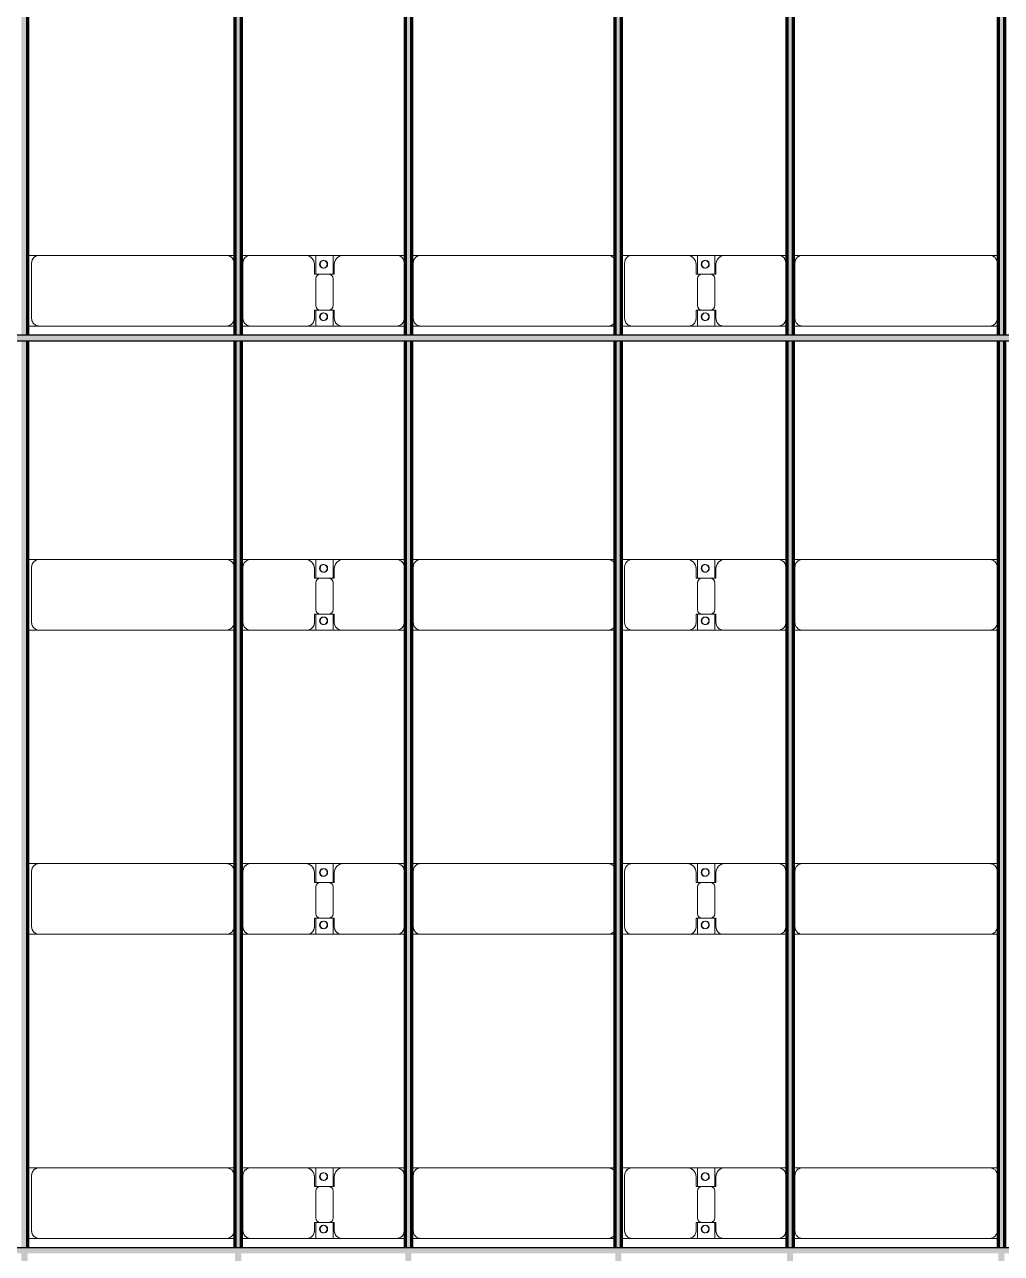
# Model space of a CAD drawing. Header units: millimetres. Extents: x -268744 to 115753, y -96240 to -10461.
# Drawn here: x -234669 to -228244, y -52647 to -44566 of the extents above; entities that cross this region are included whole.
import ezdxf

# ---------------------------------------------------------------- set-up
doc = ezdxf.new("R2010")
doc.units = ezdxf.units.MM
doc.layers.add('A-GENM', color=13, linetype='Continuous', lineweight=9)
doc.layers.add('S-BEAM', color=12, linetype='Continuous', lineweight=9)

# ---------------------------------------------------------------- blocks, each defined once
blk = doc.blocks.new('Dai phao do pin - DẢI PHAO ĐỠ PIN-V10-KHUNG KẾT CẤU BÈ PIN 1')
at = {"layer": 'A-GENM', "color": 7}
for p, q in [((19382.6, 241.6), (19459.7, 241.6)), ((19382.6, 241.6), (19459.7, 241.6)), ((19409.7, 191.6), (19409.7, -173.4)), ((20690.3, 241.6), (19459.7, 241.6)), ((20690.3, 241.6), (20747.6, 241.6)), ((20690.3, 241.6), (20747.6, 241.6)), ((20740.3, -173.4), (20740.3, 191.6)), ((20787.6, 241.6), (20849.7, 241.6)), ((20787.6, 241.6), (20849.7, 241.6)), ((20799.7, 191.6), (20799.7, -173.4)), ((21209.7, 241.6), (20849.7, 241.6)), ((21209.7, 241.6), (21392.2, 241.6)), ((21392.2, 241.6), (21209.7, 241.6)), ((21269.7, 118.2), (21269.7, 181.6)), ((21277.8, 241.6), (21460.3, 241.6)), ((21277.8, 116.2), (21277.8, 241.6)), ((21460.3, 241.6), (21277.8, 241.6)), ((21392.2, 241.6), (21392.2, 116.2)), ((21400.3, 181.6), (21400.3, 118.2)), ((21810.3, 241.6), (21460.3, 241.6)), ((21810.3, 241.6), (21867.6, 241.6)), ((21810.3, 241.6), (21867.6, 241.6)), ((21860.3, -173.4), (21860.3, 191.6)), ((21907.6, 241.6), (21969.7, 241.6)), ((21907.6, 241.6), (21969.7, 241.6)), ((21919.7, 191.6), (21919.7, -173.4)), ((23200.3, 241.6), (21969.7, 241.6)), ((23200.3, 241.6), (23247.6, 241.6)), ((23200.3, 241.6), (23247.6, 241.6)), ((23287.6, 241.6), (23359.7, 241.6)), ((23287.6, 241.6), (23359.7, 241.6)), ((23309.7, 191.6), (23309.7, -173.4)), ((23719.7, 241.6), (23359.7, 241.6)), ((23719.7, 241.6), (23902.2, 241.6)), ((23902.2, 241.6), (23719.7, 241.6)), ((23779.7, 118.2), (23779.7, 181.6)), ((23787.8, 241.6), (23970.3, 241.6)), ((23787.8, 116.2), (23787.8, 241.6)), ((23970.3, 241.6), (23787.8, 241.6)), ((23902.2, 241.6), (23902.2, 116.2)), ((23910.3, 181.6), (23910.3, 118.2)), ((24320.3, 241.6), (23970.3, 241.6)), ((24320.3, 241.6), (24377.6, 241.6)), ((24320.3, 241.6), (24377.6, 241.6)), ((24370.3, -173.4), (24370.3, 191.6)), ((24417.6, 241.6), (24479.7, 241.6)), ((24417.6, 241.6), (24479.7, 241.6)), ((24429.7, 191.6), (24429.7, -173.4)), ((25710.3, 241.6), (24479.7, 241.6)), ((25710.3, 241.6), (25767.6, 241.6)), ((25710.3, 241.6), (25767.6, 241.6)), ((25760.3, -173.4), (25760.3, 191.6)), ((21362.2, 118.2), (21269.7, 118.2)), ((21277.8, 88.2), (21277.8, -88.2)), ((21400.3, 118.2), (21307.8, 118.2)), ((21392.2, -88.2), (21392.2, 88.2)), ((23872.2, 118.2), (23779.7, 118.2)), ((23787.8, 88.2), (23787.8, -88.2)), ((23910.3, 118.2), (23817.8, 118.2)), ((23902.2, -88.2), (23902.2, 88.2)), ((21269.7, -173.4), (21269.7, -118.2)), ((21269.7, -118.2), (21362.2, -118.2)), ((21277.8, -223.4), (21277.8, -116.2)), ((21307.8, -118.2), (21400.3, -118.2)), ((21392.2, -116.2), (21392.2, -223.4)), ((21400.3, -118.2), (21400.3, -173.4)), ((23779.7, -173.4), (23779.7, -118.2)), ((23779.7, -118.2), (23872.2, -118.2)), ((23787.8, -223.4), (23787.8, -116.2)), ((23817.8, -118.2), (23910.3, -118.2)), ((23902.2, -116.2), (23902.2, -223.4)), ((23910.3, -118.2), (23910.3, -173.4)), ((19459.7, -223.4), (19382.6, -223.4)), ((19459.7, -223.4), (19382.6, -223.4)), ((19459.7, -223.4), (20690.3, -223.4)), ((20747.6, -223.4), (20690.3, -223.4)), ((20747.6, -223.4), (20690.3, -223.4)), ((20849.7, -223.4), (20787.6, -223.4)), ((20849.7, -223.4), (20787.6, -223.4)), ((20849.7, -223.4), (21219.7, -223.4)), ((21392.2, -223.4), (21219.7, -223.4)), ((21219.7, -223.4), (21392.2, -223.4)), ((21450.3, -223.4), (21277.8, -223.4)), ((21277.8, -223.4), (21450.3, -223.4)), ((21450.3, -223.4), (21810.3, -223.4)), ((21867.6, -223.4), (21810.3, -223.4)), ((21867.6, -223.4), (21810.3, -223.4)), ((21969.7, -223.4), (21907.6, -223.4)), ((21969.7, -223.4), (21907.6, -223.4)), ((21969.7, -223.4), (23200.3, -223.4)), ((23247.6, -223.4), (23200.3, -223.4)), ((23247.6, -223.4), (23200.3, -223.4)), ((23359.7, -223.4), (23287.6, -223.4)), ((23359.7, -223.4), (23287.6, -223.4)), ((23359.7, -223.4), (23729.7, -223.4)), ((23902.2, -223.4), (23729.7, -223.4)), ((23729.7, -223.4), (23902.2, -223.4)), ((23960.3, -223.4), (23787.8, -223.4)), ((23787.8, -223.4), (23960.3, -223.4)), ((23960.3, -223.4), (24320.3, -223.4)), ((24377.6, -223.4), (24320.3, -223.4)), ((24377.6, -223.4), (24320.3, -223.4)), ((24479.7, -223.4), (24417.6, -223.4)), ((24479.7, -223.4), (24417.6, -223.4)), ((24479.7, -223.4), (25710.3, -223.4)), ((25767.6, -223.4), (25710.3, -223.4)), ((25767.6, -223.4), (25710.3, -223.4))]:
    blk.add_line(p, q, dxfattribs=at)
for centre, radius, start, end in [((19459.7, 191.6), 50, 90, 180), ((19459.7, 191.6), 50, 150, 180), ((19459.7, 191.6), 50, 105, 135), ((20690.3, 191.6), 50, 0, 90), ((20690.3, 191.6), 50, 60, 90), ((20690.3, 191.6), 50, 15, 30), ((20849.7, 191.6), 50, 90, 180), ((20849.7, 191.6), 50, 105, 180), ((21209.7, 181.6), 60, 0, 90), ((21209.7, 181.6), 60, 0, 60), ((21328.6, 183.2), 25, 0, 180), ((21328.6, 183.2), 25, 180, 0), ((21328.6, 183.2), 25, 0, 165), ((21331.4, 183.2), 25, 360, 180), ((21331.4, 183.2), 25, 90, 180), ((21331.4, 183.2), 25, 180, 0), ((21331.4, 183.2), 25, 180, 300), ((21328.6, 183.2), 25, 210, 0), ((21331.4, 183.2), 25, 15, 75), ((21331.4, 183.2), 25, 330, 345), ((21460.3, 181.6), 60, 90, 180), ((21460.3, 181.6), 60, 120, 180), ((21810.3, 191.6), 50, 0, 90), ((21810.3, 191.6), 50, 0, 75), ((21969.7, 191.6), 50, 90, 180), ((21969.7, 191.6), 50, 150, 180), ((21969.7, 191.6), 50, 105, 135), ((23200.3, 191.6), 50, 30, 90), ((23200.3, 191.6), 50, 60, 90), ((23359.7, 191.6), 50, 90, 180), ((23359.7, 191.6), 50, 105, 180), ((23719.7, 181.6), 60, 0, 90), ((23719.7, 181.6), 60, 0, 60), ((23838.6, 183.2), 25, 0, 180), ((23838.6, 183.2), 25, 180, 0), ((23838.6, 183.2), 25, 360, 165), ((23841.4, 183.2), 25, 360, 180), ((23841.4, 183.2), 25, 90, 180), ((23841.4, 183.2), 25, 180, 0), ((23841.4, 183.2), 25, 180, 300), ((23838.6, 183.2), 25, 210, 0), ((23841.4, 183.2), 25, 15, 75), ((23841.4, 183.2), 25, 330, 345), ((23970.3, 181.6), 60, 90, 180), ((23970.3, 181.6), 60, 120, 180), ((24320.3, 191.6), 50, 360, 90), ((24320.3, 191.6), 50, 360, 75), ((24479.7, 191.6), 50, 90, 180), ((24479.7, 191.6), 50, 150, 180), ((24479.7, 191.6), 50, 105, 135), ((25710.3, 191.6), 50, 0, 90), ((25710.3, 191.6), 50, 60, 90), ((25710.3, 191.6), 50, 15, 30), ((21307.8, 88.2), 30, 90, 180), ((21362.2, 88.2), 30, 0, 90), ((23817.8, 88.2), 30, 90, 180), ((23872.2, 88.2), 30, 360, 90), ((21307.8, -88.2), 30, 180, 270), ((21328.6, -161.8), 25, 0, 180), ((21328.6, -161.8), 25, 105, 165), ((21331.4, -161.8), 25, 360, 180), ((21331.4, -161.8), 25, 105, 180), ((21328.6, -161.8), 25, 0, 75), ((21331.4, -161.8), 25, 15, 75), ((21362.2, -88.2), 30, 270, 0), ((23817.8, -88.2), 30, 180, 270), ((23838.6, -161.8), 25, 0, 180), ((23838.6, -161.8), 25, 105, 165), ((23841.4, -161.8), 25, 0, 180), ((23841.4, -161.8), 25, 105, 180), ((23838.6, -161.8), 25, 0, 75), ((23841.4, -161.8), 25, 15, 75), ((23872.2, -88.2), 30, 270, 360), ((19459.7, -173.4), 50, 180, 270), ((19459.7, -173.4), 50, 180, 210), ((19459.7, -173.4), 50, 240, 270), ((20690.3, -173.4), 50, 270, 0), ((20690.3, -173.4), 50, 285, 300), ((20690.3, -173.4), 50, 330, 0), ((20849.7, -173.4), 50, 180, 270), ((20849.7, -173.4), 50, 180, 255), ((21219.7, -173.4), 50, 270, 360), ((21219.7, -173.4), 50, 285, 360), ((21328.6, -161.8), 25, 180, 0), ((21328.6, -161.8), 25, 195, 0), ((21331.4, -161.8), 25, 180, 360), ((21331.4, -161.8), 25, 180, 270), ((21331.4, -161.8), 25, 285, 345), ((21450.3, -173.4), 50, 180, 270), ((21450.3, -173.4), 50, 180, 255), ((21810.3, -173.4), 50, 270, 0), ((21810.3, -173.4), 50, 285, 0), ((21969.7, -173.4), 50, 180, 270), ((21969.7, -173.4), 50, 180, 210), ((21969.7, -173.4), 50, 240, 270), ((23200.3, -173.4), 50, 270, 330), ((23200.3, -173.4), 50, 285, 300), ((23359.7, -173.4), 50, 180, 270), ((23359.7, -173.4), 50, 180, 255), ((23729.7, -173.4), 50, 270, 360), ((23729.7, -173.4), 50, 285, 0), ((23838.6, -161.8), 25, 180, 360), ((23838.6, -161.8), 25, 195, 0), ((23841.4, -161.8), 25, 180, 0), ((23841.4, -161.8), 25, 180, 270), ((23841.4, -161.8), 25, 285, 345), ((23960.3, -173.4), 50, 180, 270), ((23960.3, -173.4), 50, 180, 255), ((24320.3, -173.4), 50, 270, 360), ((24320.3, -173.4), 50, 285, 360), ((24479.7, -173.4), 50, 180, 270), ((24479.7, -173.4), 50, 180, 210), ((24479.7, -173.4), 50, 240, 270), ((25710.3, -173.4), 50, 270, 360), ((25710.3, -173.4), 50, 285, 300), ((25710.3, -173.4), 50, 330, 360)]:
    blk.add_arc(centre, radius, start, end, dxfattribs=at)
blk = doc.blocks.new('Dai phao do pin - DẢI PHAO ĐỠ PIN-V11-KHUNG KẾT CẤU BÈ PIN 1')
at = {"layer": 'A-GENM', "color": 7}
for p, q in [((19382.6, 241.6), (19459.7, 241.6)), ((19382.6, 241.6), (19459.7, 241.6)), ((19409.7, 191.6), (19409.7, -173.4)), ((20690.3, 241.6), (19459.7, 241.6)), ((20690.3, 241.6), (20747.6, 241.6)), ((20690.3, 241.6), (20747.6, 241.6)), ((20740.3, -173.4), (20740.3, 191.6)), ((20787.6, 241.6), (20849.7, 241.6)), ((20787.6, 241.6), (20849.7, 241.6)), ((20799.7, 191.6), (20799.7, -173.4)), ((21209.7, 241.6), (20849.7, 241.6)), ((21209.7, 241.6), (21392.2, 241.6)), ((21392.2, 241.6), (21209.7, 241.6)), ((21269.7, 118.2), (21269.7, 181.6)), ((21277.8, 241.6), (21460.3, 241.6)), ((21277.8, 116.2), (21277.8, 241.6)), ((21460.3, 241.6), (21277.8, 241.6)), ((21392.2, 241.6), (21392.2, 116.2)), ((21400.3, 181.6), (21400.3, 118.2)), ((21810.3, 241.6), (21460.3, 241.6)), ((21810.3, 241.6), (21867.6, 241.6)), ((21810.3, 241.6), (21867.6, 241.6)), ((21860.3, -173.4), (21860.3, 191.6)), ((21907.6, 241.6), (21969.7, 241.6)), ((21907.6, 241.6), (21969.7, 241.6)), ((21919.7, 191.6), (21919.7, -173.4)), ((23200.3, 241.6), (21969.7, 241.6)), ((23200.3, 241.6), (23247.6, 241.6)), ((23200.3, 241.6), (23247.6, 241.6)), ((23287.6, 241.6), (23359.7, 241.6)), ((23287.6, 241.6), (23359.7, 241.6)), ((23309.7, 191.6), (23309.7, -173.4)), ((23719.7, 241.6), (23359.7, 241.6)), ((23719.7, 241.6), (23902.2, 241.6)), ((23902.2, 241.6), (23719.7, 241.6)), ((23779.7, 118.2), (23779.7, 181.6)), ((23787.8, 241.6), (23970.3, 241.6)), ((23787.8, 116.2), (23787.8, 241.6)), ((23970.3, 241.6), (23787.8, 241.6)), ((23902.2, 241.6), (23902.2, 116.2)), ((23910.3, 181.6), (23910.3, 118.2)), ((24320.3, 241.6), (23970.3, 241.6)), ((24320.3, 241.6), (24377.6, 241.6)), ((24320.3, 241.6), (24377.6, 241.6)), ((24370.3, -173.4), (24370.3, 191.6)), ((24417.6, 241.6), (24479.7, 241.6)), ((24417.6, 241.6), (24479.7, 241.6)), ((24429.7, 191.6), (24429.7, -173.4)), ((25710.3, 241.6), (24479.7, 241.6)), ((25710.3, 241.6), (25767.6, 241.6)), ((25710.3, 241.6), (25767.6, 241.6)), ((25760.3, -173.4), (25760.3, 191.6)), ((21362.2, 118.2), (21269.7, 118.2)), ((21277.8, 88.2), (21277.8, -88.2)), ((21400.3, 118.2), (21307.8, 118.2)), ((21392.2, -88.2), (21392.2, 88.2)), ((23872.2, 118.2), (23779.7, 118.2)), ((23787.8, 88.2), (23787.8, -88.2)), ((23910.3, 118.2), (23817.8, 118.2)), ((23902.2, -88.2), (23902.2, 88.2)), ((21269.7, -173.4), (21269.7, -118.2)), ((21269.7, -118.2), (21362.2, -118.2)), ((21277.8, -223.4), (21277.8, -116.2)), ((21307.8, -118.2), (21400.3, -118.2)), ((21392.2, -116.2), (21392.2, -223.4)), ((21400.3, -118.2), (21400.3, -173.4)), ((23779.7, -173.4), (23779.7, -118.2)), ((23779.7, -118.2), (23872.2, -118.2)), ((23787.8, -223.4), (23787.8, -116.2)), ((23817.8, -118.2), (23910.3, -118.2)), ((23902.2, -116.2), (23902.2, -223.4)), ((23910.3, -118.2), (23910.3, -173.4)), ((19459.7, -223.4), (19382.6, -223.4)), ((19459.7, -223.4), (19382.6, -223.4)), ((19459.7, -223.4), (20690.3, -223.4)), ((20747.6, -223.4), (20690.3, -223.4)), ((20747.6, -223.4), (20690.3, -223.4)), ((20849.7, -223.4), (20787.6, -223.4)), ((20849.7, -223.4), (20787.6, -223.4)), ((20849.7, -223.4), (21219.7, -223.4)), ((21392.2, -223.4), (21219.7, -223.4)), ((21219.7, -223.4), (21392.2, -223.4)), ((21450.3, -223.4), (21277.8, -223.4)), ((21277.8, -223.4), (21450.3, -223.4)), ((21450.3, -223.4), (21810.3, -223.4)), ((21867.6, -223.4), (21810.3, -223.4)), ((21867.6, -223.4), (21810.3, -223.4)), ((21969.7, -223.4), (21907.6, -223.4)), ((21969.7, -223.4), (21907.6, -223.4)), ((21969.7, -223.4), (23200.3, -223.4)), ((23247.6, -223.4), (23200.3, -223.4)), ((23247.6, -223.4), (23200.3, -223.4)), ((23359.7, -223.4), (23287.6, -223.4)), ((23359.7, -223.4), (23287.6, -223.4)), ((23359.7, -223.4), (23729.7, -223.4)), ((23902.2, -223.4), (23729.7, -223.4)), ((23729.7, -223.4), (23902.2, -223.4)), ((23960.3, -223.4), (23787.8, -223.4)), ((23787.8, -223.4), (23960.3, -223.4)), ((23960.3, -223.4), (24320.3, -223.4)), ((24377.6, -223.4), (24320.3, -223.4)), ((24377.6, -223.4), (24320.3, -223.4)), ((24479.7, -223.4), (24417.6, -223.4)), ((24479.7, -223.4), (24417.6, -223.4)), ((24479.7, -223.4), (25710.3, -223.4)), ((25767.6, -223.4), (25710.3, -223.4)), ((25767.6, -223.4), (25710.3, -223.4))]:
    blk.add_line(p, q, dxfattribs=at)
for centre, radius, start, end in [((19459.7, 191.6), 50, 90, 180), ((19459.7, 191.6), 50, 150, 180), ((19459.7, 191.6), 50, 105, 135), ((20690.3, 191.6), 50, 0, 90), ((20690.3, 191.6), 50, 60, 90), ((20690.3, 191.6), 50, 15, 30), ((20849.7, 191.6), 50, 90, 180), ((20849.7, 191.6), 50, 105, 180), ((21209.7, 181.6), 60, 0, 90), ((21209.7, 181.6), 60, 0, 60), ((21328.6, 183.2), 25, 0, 180), ((21328.6, 183.2), 25, 180, 0), ((21328.6, 183.2), 25, 0, 165), ((21331.4, 183.2), 25, 360, 180), ((21331.4, 183.2), 25, 90, 180), ((21331.4, 183.2), 25, 180, 0), ((21331.4, 183.2), 25, 180, 300), ((21328.6, 183.2), 25, 210, 0), ((21331.4, 183.2), 25, 15, 75), ((21331.4, 183.2), 25, 330, 345), ((21460.3, 181.6), 60, 90, 180), ((21460.3, 181.6), 60, 120, 180), ((21810.3, 191.6), 50, 0, 90), ((21810.3, 191.6), 50, 0, 75), ((21969.7, 191.6), 50, 90, 180), ((21969.7, 191.6), 50, 150, 180), ((21969.7, 191.6), 50, 105, 135), ((23200.3, 191.6), 50, 30, 90), ((23200.3, 191.6), 50, 60, 90), ((23359.7, 191.6), 50, 90, 180), ((23359.7, 191.6), 50, 105, 180), ((23719.7, 181.6), 60, 0, 90), ((23719.7, 181.6), 60, 0, 60), ((23838.6, 183.2), 25, 0, 180), ((23838.6, 183.2), 25, 180, 0), ((23838.6, 183.2), 25, 360, 165), ((23841.4, 183.2), 25, 360, 180), ((23841.4, 183.2), 25, 90, 180), ((23841.4, 183.2), 25, 180, 0), ((23841.4, 183.2), 25, 180, 300), ((23838.6, 183.2), 25, 210, 0), ((23841.4, 183.2), 25, 15, 75), ((23841.4, 183.2), 25, 330, 345), ((23970.3, 181.6), 60, 90, 180), ((23970.3, 181.6), 60, 120, 180), ((24320.3, 191.6), 50, 360, 90), ((24320.3, 191.6), 50, 360, 75), ((24479.7, 191.6), 50, 90, 180), ((24479.7, 191.6), 50, 150, 180), ((24479.7, 191.6), 50, 105, 135), ((25710.3, 191.6), 50, 0, 90), ((25710.3, 191.6), 50, 60, 90), ((25710.3, 191.6), 50, 15, 30), ((21307.8, 88.2), 30, 90, 180), ((21362.2, 88.2), 30, 0, 90), ((23817.8, 88.2), 30, 90, 180), ((23872.2, 88.2), 30, 360, 90), ((21307.8, -88.2), 30, 180, 270), ((21328.6, -161.8), 25, 0, 180), ((21328.6, -161.8), 25, 105, 165), ((21331.4, -161.8), 25, 360, 180), ((21331.4, -161.8), 25, 105, 180), ((21328.6, -161.8), 25, 0, 75), ((21331.4, -161.8), 25, 15, 75), ((21362.2, -88.2), 30, 270, 0), ((23817.8, -88.2), 30, 180, 270), ((23838.6, -161.8), 25, 0, 180), ((23838.6, -161.8), 25, 105, 165), ((23841.4, -161.8), 25, 0, 180), ((23841.4, -161.8), 25, 105, 180), ((23838.6, -161.8), 25, 0, 75), ((23841.4, -161.8), 25, 15, 75), ((23872.2, -88.2), 30, 270, 360), ((19459.7, -173.4), 50, 180, 270), ((19459.7, -173.4), 50, 180, 210), ((19459.7, -173.4), 50, 240, 270), ((20690.3, -173.4), 50, 270, 0), ((20690.3, -173.4), 50, 285, 300), ((20690.3, -173.4), 50, 330, 0), ((20849.7, -173.4), 50, 180, 270), ((20849.7, -173.4), 50, 180, 255), ((21219.7, -173.4), 50, 270, 360), ((21219.7, -173.4), 50, 285, 360), ((21328.6, -161.8), 25, 180, 0), ((21328.6, -161.8), 25, 195, 0), ((21331.4, -161.8), 25, 180, 360), ((21331.4, -161.8), 25, 180, 270), ((21331.4, -161.8), 25, 285, 345), ((21450.3, -173.4), 50, 180, 270), ((21450.3, -173.4), 50, 180, 255), ((21810.3, -173.4), 50, 270, 0), ((21810.3, -173.4), 50, 285, 0), ((21969.7, -173.4), 50, 180, 270), ((21969.7, -173.4), 50, 180, 210), ((21969.7, -173.4), 50, 240, 270), ((23200.3, -173.4), 50, 270, 330), ((23200.3, -173.4), 50, 285, 300), ((23359.7, -173.4), 50, 180, 270), ((23359.7, -173.4), 50, 180, 255), ((23729.7, -173.4), 50, 270, 360), ((23729.7, -173.4), 50, 285, 0), ((23838.6, -161.8), 25, 180, 360), ((23838.6, -161.8), 25, 195, 0), ((23841.4, -161.8), 25, 180, 0), ((23841.4, -161.8), 25, 180, 270), ((23841.4, -161.8), 25, 285, 345), ((23960.3, -173.4), 50, 180, 270), ((23960.3, -173.4), 50, 180, 255), ((24320.3, -173.4), 50, 270, 360), ((24320.3, -173.4), 50, 285, 360), ((24479.7, -173.4), 50, 180, 270), ((24479.7, -173.4), 50, 180, 210), ((24479.7, -173.4), 50, 240, 270), ((25710.3, -173.4), 50, 270, 360), ((25710.3, -173.4), 50, 285, 300), ((25710.3, -173.4), 50, 330, 360)]:
    blk.add_arc(centre, radius, start, end, dxfattribs=at)
blk = doc.blocks.new('Dai phao do pin - DẢI PHAO ĐỠ PIN-V12-KHUNG KẾT CẤU BÈ PIN 1')
at = {"layer": 'A-GENM', "color": 7}
for p, q in [((19382.6, 241.6), (19459.7, 241.6)), ((19382.6, 241.6), (19459.7, 241.6)), ((19409.7, 191.6), (19409.7, -173.4)), ((20690.3, 241.6), (19459.7, 241.6)), ((20690.3, 241.6), (20747.6, 241.6)), ((20690.3, 241.6), (20747.6, 241.6)), ((20740.3, -173.4), (20740.3, 191.6)), ((20787.6, 241.6), (20849.7, 241.6)), ((20787.6, 241.6), (20849.7, 241.6)), ((20799.7, 191.6), (20799.7, -173.4)), ((21209.7, 241.6), (20849.7, 241.6)), ((21209.7, 241.6), (21392.2, 241.6)), ((21392.2, 241.6), (21209.7, 241.6)), ((21269.7, 118.2), (21269.7, 181.6)), ((21277.8, 241.6), (21460.3, 241.6)), ((21277.8, 116.2), (21277.8, 241.6)), ((21460.3, 241.6), (21277.8, 241.6)), ((21392.2, 241.6), (21392.2, 116.2)), ((21400.3, 181.6), (21400.3, 118.2)), ((21810.3, 241.6), (21460.3, 241.6)), ((21810.3, 241.6), (21867.6, 241.6)), ((21810.3, 241.6), (21867.6, 241.6)), ((21860.3, -173.4), (21860.3, 191.6)), ((21907.6, 241.6), (21969.7, 241.6)), ((21907.6, 241.6), (21969.7, 241.6)), ((21919.7, 191.6), (21919.7, -173.4)), ((23200.3, 241.6), (21969.7, 241.6)), ((23200.3, 241.6), (23247.6, 241.6)), ((23200.3, 241.6), (23247.6, 241.6)), ((23287.6, 241.6), (23359.7, 241.6)), ((23287.6, 241.6), (23359.7, 241.6)), ((23309.7, 191.6), (23309.7, -173.4)), ((23719.7, 241.6), (23359.7, 241.6)), ((23719.7, 241.6), (23902.2, 241.6)), ((23902.2, 241.6), (23719.7, 241.6)), ((23779.7, 118.2), (23779.7, 181.6)), ((23787.8, 241.6), (23970.3, 241.6)), ((23787.8, 116.2), (23787.8, 241.6)), ((23970.3, 241.6), (23787.8, 241.6)), ((23902.2, 241.6), (23902.2, 116.2)), ((23910.3, 181.6), (23910.3, 118.2)), ((24320.3, 241.6), (23970.3, 241.6)), ((24320.3, 241.6), (24377.6, 241.6)), ((24320.3, 241.6), (24377.6, 241.6)), ((24370.3, -173.4), (24370.3, 191.6)), ((24417.6, 241.6), (24479.7, 241.6)), ((24417.6, 241.6), (24479.7, 241.6)), ((24429.7, 191.6), (24429.7, -173.4)), ((25710.3, 241.6), (24479.7, 241.6)), ((25710.3, 241.6), (25767.6, 241.6)), ((25710.3, 241.6), (25767.6, 241.6)), ((25760.3, -173.4), (25760.3, 191.6)), ((21362.2, 118.2), (21269.7, 118.2)), ((21277.8, 88.2), (21277.8, -88.2)), ((21400.3, 118.2), (21307.8, 118.2)), ((21392.2, -88.2), (21392.2, 88.2)), ((23872.2, 118.2), (23779.7, 118.2)), ((23787.8, 88.2), (23787.8, -88.2)), ((23910.3, 118.2), (23817.8, 118.2)), ((23902.2, -88.2), (23902.2, 88.2)), ((21269.7, -173.4), (21269.7, -118.2)), ((21269.7, -118.2), (21362.2, -118.2)), ((21277.8, -223.4), (21277.8, -116.2)), ((21307.8, -118.2), (21400.3, -118.2)), ((21392.2, -116.2), (21392.2, -223.4)), ((21400.3, -118.2), (21400.3, -173.4)), ((23779.7, -173.4), (23779.7, -118.2)), ((23779.7, -118.2), (23872.2, -118.2)), ((23787.8, -223.4), (23787.8, -116.2)), ((23817.8, -118.2), (23910.3, -118.2)), ((23902.2, -116.2), (23902.2, -223.4)), ((23910.3, -118.2), (23910.3, -173.4)), ((19459.7, -223.4), (19382.6, -223.4)), ((19459.7, -223.4), (19382.6, -223.4)), ((19459.7, -223.4), (20690.3, -223.4)), ((20747.6, -223.4), (20690.3, -223.4)), ((20747.6, -223.4), (20690.3, -223.4)), ((20849.7, -223.4), (20787.6, -223.4)), ((20849.7, -223.4), (20787.6, -223.4)), ((20849.7, -223.4), (21219.7, -223.4)), ((21392.2, -223.4), (21219.7, -223.4)), ((21219.7, -223.4), (21392.2, -223.4)), ((21450.3, -223.4), (21277.8, -223.4)), ((21277.8, -223.4), (21450.3, -223.4)), ((21450.3, -223.4), (21810.3, -223.4)), ((21867.6, -223.4), (21810.3, -223.4)), ((21867.6, -223.4), (21810.3, -223.4)), ((21969.7, -223.4), (21907.6, -223.4)), ((21969.7, -223.4), (21907.6, -223.4)), ((21969.7, -223.4), (23200.3, -223.4)), ((23247.6, -223.4), (23200.3, -223.4)), ((23247.6, -223.4), (23200.3, -223.4)), ((23359.7, -223.4), (23287.6, -223.4)), ((23359.7, -223.4), (23287.6, -223.4)), ((23359.7, -223.4), (23729.7, -223.4)), ((23902.2, -223.4), (23729.7, -223.4)), ((23729.7, -223.4), (23902.2, -223.4)), ((23960.3, -223.4), (23787.8, -223.4)), ((23787.8, -223.4), (23960.3, -223.4)), ((23960.3, -223.4), (24320.3, -223.4)), ((24377.6, -223.4), (24320.3, -223.4)), ((24377.6, -223.4), (24320.3, -223.4)), ((24479.7, -223.4), (24417.6, -223.4)), ((24479.7, -223.4), (24417.6, -223.4)), ((24479.7, -223.4), (25710.3, -223.4)), ((25767.6, -223.4), (25710.3, -223.4)), ((25767.6, -223.4), (25710.3, -223.4))]:
    blk.add_line(p, q, dxfattribs=at)
for centre, radius, start, end in [((19459.7, 191.6), 50, 90, 180), ((19459.7, 191.6), 50, 150, 180), ((19459.7, 191.6), 50, 105, 135), ((20690.3, 191.6), 50, 0, 90), ((20690.3, 191.6), 50, 60, 90), ((20690.3, 191.6), 50, 15, 30), ((20849.7, 191.6), 50, 90, 180), ((20849.7, 191.6), 50, 105, 180), ((21209.7, 181.6), 60, 0, 90), ((21209.7, 181.6), 60, 0, 60), ((21328.6, 183.2), 25, 0, 180), ((21328.6, 183.2), 25, 180, 0), ((21328.6, 183.2), 25, 0, 165), ((21331.4, 183.2), 25, 360, 180), ((21331.4, 183.2), 25, 90, 180), ((21331.4, 183.2), 25, 180, 0), ((21331.4, 183.2), 25, 180, 300), ((21328.6, 183.2), 25, 210, 0), ((21331.4, 183.2), 25, 15, 75), ((21331.4, 183.2), 25, 330, 345), ((21460.3, 181.6), 60, 90, 180), ((21460.3, 181.6), 60, 120, 180), ((21810.3, 191.6), 50, 0, 90), ((21810.3, 191.6), 50, 0, 75), ((21969.7, 191.6), 50, 90, 180), ((21969.7, 191.6), 50, 150, 180), ((21969.7, 191.6), 50, 105, 135), ((23200.3, 191.6), 50, 30, 90), ((23200.3, 191.6), 50, 60, 90), ((23359.7, 191.6), 50, 90, 180), ((23359.7, 191.6), 50, 105, 180), ((23719.7, 181.6), 60, 0, 90), ((23719.7, 181.6), 60, 0, 60), ((23838.6, 183.2), 25, 0, 180), ((23838.6, 183.2), 25, 180, 0), ((23838.6, 183.2), 25, 360, 165), ((23841.4, 183.2), 25, 360, 180), ((23841.4, 183.2), 25, 90, 180), ((23841.4, 183.2), 25, 180, 0), ((23841.4, 183.2), 25, 180, 300), ((23838.6, 183.2), 25, 210, 0), ((23841.4, 183.2), 25, 15, 75), ((23841.4, 183.2), 25, 330, 345), ((23970.3, 181.6), 60, 90, 180), ((23970.3, 181.6), 60, 120, 180), ((24320.3, 191.6), 50, 360, 90), ((24320.3, 191.6), 50, 360, 75), ((24479.7, 191.6), 50, 90, 180), ((24479.7, 191.6), 50, 150, 180), ((24479.7, 191.6), 50, 105, 135), ((25710.3, 191.6), 50, 0, 90), ((25710.3, 191.6), 50, 60, 90), ((25710.3, 191.6), 50, 15, 30), ((21307.8, 88.2), 30, 90, 180), ((21362.2, 88.2), 30, 0, 90), ((23817.8, 88.2), 30, 90, 180), ((23872.2, 88.2), 30, 360, 90), ((21307.8, -88.2), 30, 180, 270), ((21328.6, -161.8), 25, 0, 180), ((21328.6, -161.8), 25, 105, 165), ((21331.4, -161.8), 25, 360, 180), ((21331.4, -161.8), 25, 105, 180), ((21328.6, -161.8), 25, 0, 75), ((21331.4, -161.8), 25, 15, 75), ((21362.2, -88.2), 30, 270, 0), ((23817.8, -88.2), 30, 180, 270), ((23838.6, -161.8), 25, 0, 180), ((23838.6, -161.8), 25, 105, 165), ((23841.4, -161.8), 25, 0, 180), ((23841.4, -161.8), 25, 105, 180), ((23838.6, -161.8), 25, 0, 75), ((23841.4, -161.8), 25, 15, 75), ((23872.2, -88.2), 30, 270, 360), ((19459.7, -173.4), 50, 180, 270), ((19459.7, -173.4), 50, 180, 210), ((19459.7, -173.4), 50, 240, 270), ((20690.3, -173.4), 50, 270, 0), ((20690.3, -173.4), 50, 285, 300), ((20690.3, -173.4), 50, 330, 0), ((20849.7, -173.4), 50, 180, 270), ((20849.7, -173.4), 50, 180, 255), ((21219.7, -173.4), 50, 270, 360), ((21219.7, -173.4), 50, 285, 360), ((21328.6, -161.8), 25, 180, 0), ((21328.6, -161.8), 25, 195, 0), ((21331.4, -161.8), 25, 180, 360), ((21331.4, -161.8), 25, 180, 270), ((21331.4, -161.8), 25, 285, 345), ((21450.3, -173.4), 50, 180, 270), ((21450.3, -173.4), 50, 180, 255), ((21810.3, -173.4), 50, 270, 0), ((21810.3, -173.4), 50, 285, 0), ((21969.7, -173.4), 50, 180, 270), ((21969.7, -173.4), 50, 180, 210), ((21969.7, -173.4), 50, 240, 270), ((23200.3, -173.4), 50, 270, 330), ((23200.3, -173.4), 50, 285, 300), ((23359.7, -173.4), 50, 180, 270), ((23359.7, -173.4), 50, 180, 255), ((23729.7, -173.4), 50, 270, 360), ((23729.7, -173.4), 50, 285, 0), ((23838.6, -161.8), 25, 180, 360), ((23838.6, -161.8), 25, 195, 0), ((23841.4, -161.8), 25, 180, 0), ((23841.4, -161.8), 25, 180, 270), ((23841.4, -161.8), 25, 285, 345), ((23960.3, -173.4), 50, 180, 270), ((23960.3, -173.4), 50, 180, 255), ((24320.3, -173.4), 50, 270, 360), ((24320.3, -173.4), 50, 285, 360), ((24479.7, -173.4), 50, 180, 270), ((24479.7, -173.4), 50, 180, 210), ((24479.7, -173.4), 50, 240, 270), ((25710.3, -173.4), 50, 270, 360), ((25710.3, -173.4), 50, 285, 300), ((25710.3, -173.4), 50, 330, 360)]:
    blk.add_arc(centre, radius, start, end, dxfattribs=at)
blk = doc.blocks.new('Dầm C52 - Dầm C52-V1-KHUNG KẾT CẤU BÈ PIN 1')
at = {"layer": 'S-BEAM', "lineweight": 140}
h = blk.add_hatch(color=1, dxfattribs=at)
h.paths.add_polyline_path([(-25480.9, 20), (-25480.9, -20), (-25440.9, -20), (-25445.2, 20)])
h.paths.add_polyline_path([(-25400.9, -20), (-19440.9, -20), (-19443, 20), (-25400.9, 20)])
h.paths.add_polyline_path([(-19400.9, 20), (-19400.9, -20), (-13440.9, -20), (-13440.9, 20), (-18981.3, 20)])
h.paths.add_polyline_path([(-13400.9, -20), (-7440.9, -20), (-7440.9, 20), (-13400.9, 20)])
h.paths.add_polyline_path([(-7400.9, 20), (-7400.9, -20), (-1440.9, -20), (-1440.9, 20), (-6977, 20)])
h.paths.add_polyline_path([(-1400.9, -20), (4559.1, -20), (4559.1, 20), (-1400.9, 20)])
h.paths.add_polyline_path([(4599.1, 20), (4599.1, -20), (10559.1, -20), (10559.1, 20), (5027.2, 20)])
h.paths.add_polyline_path([(10599.1, -20), (16559.1, -20), (16559.1, 20), (10599.1, 20)])
h.paths.add_polyline_path([(16599.1, 20), (16599.1, -20), (22559.1, -20), (22559.1, 20), (17031.5, 20)])
h.paths.add_polyline_path([(22599.1, -20), (25259.1, -20), (25259.1, 20), (22599.1, 20)])
h.paths.add_polyline_path([(25299.1, -20), (25480.9, -20), (25480.9, 20), (25299.1, 20)])
at = {"layer": 'S-BEAM', "color": 1, "lineweight": 140}
for p, q in [((-1440.9, -20), (-7400.9, -20)), ((4559.1, -20), (-1400.9, -20))]:
    blk.add_line(p, q, dxfattribs=at)
blk = doc.blocks.new('Dầm C52 - Dầm C52-102503-KHUNG KẾT CẤU BÈ PIN 1')
at = {"layer": 'S-BEAM', "lineweight": 140}
h = blk.add_hatch(color=1, dxfattribs=at)
h.paths.add_polyline_path([(-25480.9, 20), (-25480.9, -20), (-25440.9, -20), (-25440.9, 20)])
h.paths.add_polyline_path([(-25400.9, 20), (-25400.9, -20), (-19440.9, -20), (-19443, 20), (-24983.5, 20)])
h.paths.add_polyline_path([(-19400.9, 20), (-19400.9, -20), (-13440.9, -20), (-13440.9, 20), (-17596.2, 20)])
h.paths.add_polyline_path([(-13400.9, -20), (-7440.9, -20), (-7440.9, 20), (-13400.9, 20)])
h.paths.add_polyline_path([(-7400.9, -20), (-1440.9, -20), (-1440.9, 20), (-7400.9, 20)])
h.paths.add_polyline_path([(-1400.9, -20), (4559.1, -20), (4559.1, 20), (-1400.9, 20)])
h.paths.add_polyline_path([(4599.1, -20), (10559.1, -20), (10559.1, 20), (4599.1, 20)])
h.paths.add_polyline_path([(10599.1, 20), (10599.1, -20), (16559.1, -20), (16559.1, 20), (11952.8, 20)])
h.paths.add_polyline_path([(16599.1, -20), (22559.1, -20), (22559.1, 20), (16599.1, 20)])
h.paths.add_polyline_path([(22599.1, -20), (25259.1, -20), (25259.1, 20), (22599.1, 20)])
h.paths.add_polyline_path([(25299.1, -20), (25441.8, -20), (25441.8, 20), (25299.1, 20)])
at = {"layer": 'S-BEAM', "color": 1, "lineweight": 140}
for p, q in [((-7400.9, 20), (-1440.9, 20)), ((-1400.9, 20), (4559.1, 20)), ((-1440.9, -20), (-7400.9, -20)), ((4559.1, -20), (-1400.9, -20))]:
    blk.add_line(p, q, dxfattribs=at)
blk = doc.blocks.new('Dầm C52 - Dầm C52-V21-KHUNG KẾT CẤU BÈ PIN 1')
at = {"layer": 'S-BEAM', "lineweight": 140}
h = blk.add_hatch(color=1, dxfattribs=at)
h.paths.add_polyline_path([(-25480.9, 20), (-25480.9, -20), (-25440.9, -20), (-25445.2, 20)])
h.paths.add_polyline_path([(-25400.9, 20), (-25400.9, -20), (-19440.9, -20), (-19443, 20), (-24983.5, 20)])
h.paths.add_polyline_path([(-19400.9, 5.7), (-19400.9, -20), (-13440.9, -20), (-13440.9, 20), (-19400.9, 20)])
h.paths.add_polyline_path([(-13400.9, 5.7), (-13400.9, -20), (-7440.9, -20), (-7440.9, 20), (-13400.9, 20)])
h.paths.add_polyline_path([(-7400.9, -20), (-1440.9, -20), (-1440.9, 20), (-7400.9, 20), (-7400.9, 5.7)])
h.paths.add_polyline_path([(-1400.9, 5.7), (-1400.9, -20), (4559.1, -20), (4559.1, 20), (-1400.9, 20)])
h.paths.add_polyline_path([(4599.1, 20), (4599.1, -20), (10559.1, -20), (10559.1, 20), (5027.2, 20)])
h.paths.add_polyline_path([(10599.1, 5.7), (10599.1, -20), (16559.1, -20), (16559.1, 20), (10599.1, 20)])
h.paths.add_polyline_path([(16599.1, -20), (22559.1, -20), (22559.1, 20), (16599.1, 20), (16599.1, 5.7)])
h.paths.add_polyline_path([(22599.1, 5.7), (22599.1, -20), (25259.1, -20), (25259.1, 20), (22599.1, 20)])
h.paths.add_polyline_path([(25299.1, -20), (25480.9, -20), (25480.9, 20), (25299.1, 20), (25299.1, 5.7)])
at = {"layer": 'S-BEAM', "color": 1, "lineweight": 140}
for p, q in [((-7400.9, 20), (-1440.9, 20)), ((-1400.9, 20), (4559.1, 20)), ((-1440.9, -20), (-7400.9, -20)), ((4559.1, -20), (-1400.9, -20))]:
    blk.add_line(p, q, dxfattribs=at)
blk = doc.blocks.new('Dầm C52 - Dầm C52-V2-KHUNG KẾT CẤU BÈ PIN 1')
at = {"layer": 'S-BEAM', "lineweight": 140}
h = blk.add_hatch(color=1, dxfattribs=at)
h.paths.add_polyline_path([(-25480.9, 20), (-25480.9, -20), (-25440.9, -20), (-25440.9, 20)])
h.paths.add_polyline_path([(-25400.9, 20), (-25400.9, -20), (-19440.9, -20), (-19443, 20), (-24983.5, 20)])
h.paths.add_polyline_path([(-19400.9, 20), (-19400.9, -20), (-13440.9, -20), (-13440.9, 20), (-18519.6, 20)])
h.paths.add_polyline_path([(-13400.9, -20), (-7440.9, -20), (-7440.9, 20), (-13400.9, 20)])
h.paths.add_polyline_path([(-7400.9, 20), (-7400.9, -20), (-1440.9, -20), (-1440.9, 20), (-6515.3, 20)])
h.paths.add_polyline_path([(-1400.9, 20), (-1400.9, -20), (4559.1, -20), (4559.1, 20), (-974.9, 20)])
h.paths.add_polyline_path([(4599.1, -20), (10559.1, -20), (10559.1, 20), (4599.1, 20)])
h.paths.add_polyline_path([(10599.1, -20), (16559.1, -20), (16559.1, 20), (10599.1, 20)])
h.paths.add_polyline_path([(16599.1, 20), (16599.1, -20), (22559.1, -20), (22559.1, 20), (17493.2, 20)])
h.paths.add_polyline_path([(22599.1, 20), (22599.1, -20), (25259.1, -20), (25259.1, 20), (23033.7, 20)])
h.paths.add_polyline_path([(25299.1, -20), (25480.9, -20), (25480.9, 20), (25299.1, 20)])
at = {"layer": 'S-BEAM', "color": 1, "lineweight": 140}
for p, q in [((-7400.9, 20), (-1440.9, 20)), ((-1400.9, 20), (4559.1, 20)), ((-1440.9, -20), (-7400.9, -20)), ((4559.1, -20), (-1400.9, -20))]:
    blk.add_line(p, q, dxfattribs=at)
blk = doc.blocks.new('Dầm C52 - Hộp 40x60-V24-KHUNG KẾT CẤU BÈ PIN 1')
at = {"layer": 'S-BEAM', "lineweight": 25}
blk.add_hatch(color=4, dxfattribs=at).paths.add_polyline_path([(-145811, -20), (145811, -20), (145811, 20), (-145811, 20)])
at = {"layer": 'S-BEAM', "color": 4, "lineweight": 25}
blk.add_line((-145811, 20), (145811, 20), dxfattribs=at)
blk = doc.blocks.new('Dầm C52 - Hộp 40x60-V26-KHUNG KẾT CẤU BÈ PIN 1')
at = {"layer": 'S-BEAM', "lineweight": 25}
h = blk.add_hatch(color=4, dxfattribs=at)
h.paths.add_polyline_path([(-145811, -20), (-73437.3, -15.7), (-73437.3, 20), (-145811, 20), (-145811, -15.7)])
h.paths.add_polyline_path([(-72237.3, -20), (-593.6, -15.7), (-593.6, 20), (-72237.3, 20), (-72237.3, -15.7)])
h.paths.add_polyline_path([(606.4, -20), (72250.2, -15.7), (72250.2, 20), (606.4, 20), (606.4, -15.7)])
h.paths.add_polyline_path([(73450.2, -20), (144462.7, -15.7), (144462.7, 20), (73450.2, 20), (73450.2, -15.7)])
h.paths.add_polyline_path([(145662.7, -20), (145811, -15.7), (145811, 20), (145662.7, 20), (145662.7, -15.7)])
at = {"layer": 'S-BEAM', "color": 4, "lineweight": 25}
for p, q in [((-145811, 20), (-73437.3, 20)), ((-73437.3, -20), (-145811, -20))]:
    blk.add_line(p, q, dxfattribs=at)
blk = doc.blocks.new('be pin 1_rvt-1-KHUNG KẾT CẤU BÈ PIN 1')
at = {"layer": 'A-GENM', "lineweight": 9}
for name, p in [('Dai phao do pin - DẢI PHAO ĐỠ PIN-V12-KHUNG KẾT CẤU BÈ PIN 1', (-254031.8, -46324.7)), ('Dai phao do pin - DẢI PHAO ĐỠ PIN-V11-KHUNG KẾT CẤU BÈ PIN 1', (-254031.8, -48324.7)), ('Dai phao do pin - DẢI PHAO ĐỠ PIN-V11-KHUNG KẾT CẤU BÈ PIN 1', (-254031.8, -50324.7)), ('Dai phao do pin - DẢI PHAO ĐỠ PIN-V10-KHUNG KẾT CẤU BÈ PIN 1', (-254031.8, -52324.7))]:
    blk.add_blockref(name, p, dxfattribs=at)
at = {"layer": 'S-BEAM', "lineweight": 9, "rotation": 90.00000000032618}
for name, p in [('Dầm C52 - Dầm C52-V1-KHUNG KẾT CẤU BÈ PIN 1', (-234669.1, -45205.6)), ('Dầm C52 - Dầm C52-102503-KHUNG KẾT CẤU BÈ PIN 1', (-233264.1, -45205.6)), ('Dầm C52 - Dầm C52-V21-KHUNG KẾT CẤU BÈ PIN 1', (-232144.1, -45205.6)), ('Dầm C52 - Dầm C52-102503-KHUNG KẾT CẤU BÈ PIN 1', (-230764.1, -45205.6)), ('Dầm C52 - Dầm C52-V2-KHUNG KẾT CẤU BÈ PIN 1', (-229634.1, -45205.6)), ('Dầm C52 - Dầm C52-102503-KHUNG KẾT CẤU BÈ PIN 1', (-228244.1, -45205.6))]:
    blk.add_blockref(name, p, dxfattribs=at)
at = {"layer": 'S-BEAM', "lineweight": 9}
for name, p in [('Dầm C52 - Hộp 40x60-V26-KHUNG KẾT CẤU BÈ PIN 1', (-110896.7, -46626.5)), ('Dầm C52 - Hộp 40x60-V24-KHUNG KẾT CẤU BÈ PIN 1', (-110896.7, -52626.5))]:
    blk.add_blockref(name, p, dxfattribs=at)

msp = doc.modelspace()

# ---------------------------------------------------------------- block references
at = {"lineweight": 5}
msp.add_blockref('be pin 1_rvt-1-KHUNG KẾT CẤU BÈ PIN 1', (0, 0), dxfattribs=at)

doc.saveas('drawing.dxf')
